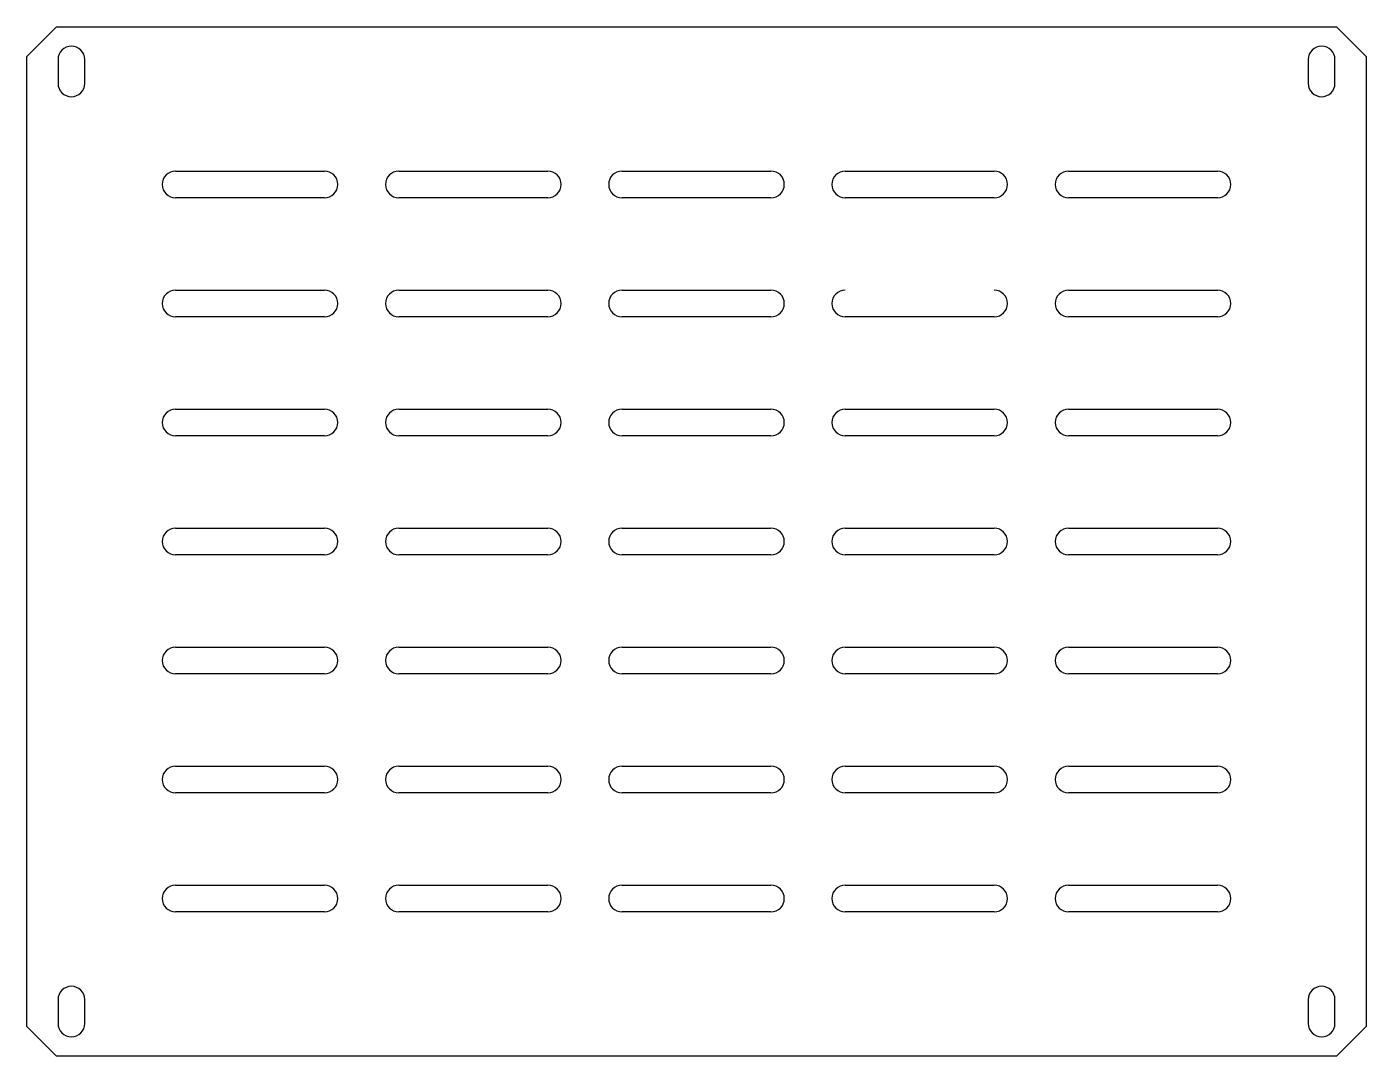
# Model space of a CAD drawing. Header units: millimetres. Extents: x 15 to 913, y -15 to 331.
# Drawn here: x 463.5 to 913.5, y -15.1 to 330.9 of the extents above; entities that cross this region are included whole.
import ezdxf

# ---------------------------------------------------------------- set-up
doc = ezdxf.new("R2010")
doc.units = ezdxf.units.MM
doc.layers.get('0').update_dxf_attribs({"true_color": 0xffffff})

msp = doc.modelspace()

# ---------------------------------------------------------------- linework, layer by layer
at = {"color": 7, "linetype": 'Continuous', "lineweight": 30, "true_color": 0xffffff}
for p, q in [((473.450049, 330.85979), (463.450059, 320.8598)), ((473.450049, 330.85979), (903.450056, 330.85979)), ((913.450047, 320.8598), (903.450056, 330.85979)), ((463.450059, -5.140205), (463.450059, 320.8598)), ((473.950058, 319.859798), (473.950058, 311.859797)), ((482.950046, 311.859797), (482.950046, 319.859798)), ((893.95006, 319.859798), (893.95006, 311.859797)), ((902.950048, 311.859797), (902.950048, 319.859798)), ((913.450047, 320.8598), (913.450047, -5.140205)), ((513.450056, 282.359796), (563.450053, 282.359796)), ((588.450051, 282.359796), (638.450052, 282.359796)), ((663.450053, 282.359796), (713.450053, 282.359796)), ((738.450054, 282.359796), (788.450054, 282.359796)), ((813.450053, 282.359796), (863.45005, 282.359796)), ((563.450053, 273.3598), (513.450056, 273.3598)), ((638.450052, 273.3598), (588.450051, 273.3598)), ((713.450053, 273.3598), (663.450053, 273.3598)), ((788.450054, 273.3598), (738.450054, 273.3598)), ((863.45005, 273.3598), (813.450053, 273.3598)), ((513.450056, 242.359797), (563.450053, 242.359797)), ((588.450051, 242.359797), (638.450052, 242.359797)), ((663.450053, 242.359797), (713.450053, 242.359797)), ((813.450053, 242.359797), (863.45005, 242.359797)), ((563.450053, 233.359794), (513.450056, 233.359794)), ((638.450052, 233.359794), (588.450051, 233.359794)), ((713.450053, 233.359794), (663.450053, 233.359794)), ((788.450054, 233.359794), (738.450054, 233.359794)), ((863.45005, 233.359794), (813.450053, 233.359794)), ((513.450056, 202.359798), (563.450053, 202.359798)), ((588.450051, 202.359798), (638.450052, 202.359798)), ((663.450053, 202.359798), (713.450053, 202.359798)), ((738.450054, 202.359798), (788.450054, 202.359798)), ((813.450053, 202.359798), (863.45005, 202.359798)), ((563.450053, 193.359799), (513.450056, 193.359799)), ((638.450052, 193.359799), (588.450051, 193.359799)), ((713.450053, 193.359799), (663.450053, 193.359799)), ((788.450054, 193.359799), (738.450054, 193.359799)), ((863.45005, 193.359799), (813.450053, 193.359799)), ((513.450056, 162.359797), (563.450053, 162.359797)), ((588.450051, 162.359797), (638.450052, 162.359797)), ((663.450053, 162.359797), (713.450053, 162.359797)), ((738.450054, 162.359797), (788.450054, 162.359797)), ((813.450053, 162.359797), (863.45005, 162.359797)), ((563.450053, 153.359798), (513.450056, 153.359798)), ((638.450052, 153.359798), (588.450051, 153.359798)), ((713.450053, 153.359798), (663.450053, 153.359798)), ((788.450054, 153.359798), (738.450054, 153.359798)), ((863.45005, 153.359798), (813.450053, 153.359798)), ((513.450056, 122.359796), (563.450053, 122.359796)), ((588.450051, 122.359796), (638.450052, 122.359796)), ((663.450053, 122.359796), (713.450053, 122.359796)), ((738.450054, 122.359796), (788.450054, 122.359796)), ((813.450053, 122.359796), (863.45005, 122.359796)), ((563.450053, 113.359797), (513.450056, 113.359797)), ((638.450052, 113.359797), (588.450051, 113.359797)), ((713.450053, 113.359797), (663.450053, 113.359797)), ((788.450054, 113.359797), (738.450054, 113.359797)), ((863.45005, 113.359797), (813.450053, 113.359797)), ((513.450056, 82.359801), (563.450053, 82.359801)), ((588.450051, 82.359801), (638.450052, 82.359801)), ((663.450053, 82.359801), (713.450053, 82.359801)), ((738.450054, 82.359801), (788.450054, 82.359801)), ((813.450053, 82.359801), (863.45005, 82.359801)), ((563.450053, 73.359797), (513.450056, 73.359797)), ((638.450052, 73.359797), (588.450051, 73.359797)), ((713.450053, 73.359797), (663.450053, 73.359797)), ((788.450054, 73.359797), (738.450054, 73.359797)), ((863.45005, 73.359797), (813.450053, 73.359797)), ((513.450056, 42.359794), (563.450053, 42.359794)), ((588.450051, 42.359794), (638.450052, 42.359794)), ((663.450053, 42.359794), (713.450053, 42.359794)), ((738.450054, 42.359794), (788.450054, 42.359794)), ((813.450053, 42.359794), (863.45005, 42.359794)), ((563.450053, 33.359798), (513.450056, 33.359798)), ((638.450052, 33.359798), (588.450051, 33.359798)), ((713.450053, 33.359798), (663.450053, 33.359798)), ((788.450054, 33.359798), (738.450054, 33.359798)), ((863.45005, 33.359798), (813.450053, 33.359798)), ((473.950058, 3.859798), (473.950058, -4.140203)), ((482.950046, -4.140203), (482.950046, 3.859798)), ((893.95006, 3.859798), (893.95006, -4.140203)), ((902.950048, -4.140203), (902.950048, 3.859798)), ((463.450059, -5.140205), (473.450049, -15.140196)), ((903.450056, -15.140196), (913.450047, -5.140205)), ((903.450056, -15.140196), (473.450049, -15.140196))]:
    msp.add_line(p, q, dxfattribs=at)
for centre, start, end in [((478.450053, 319.859797), 0, 180), ((898.450053, 319.859797), 0, 180), ((478.450053, 311.859797), 180, 0), ((898.450053, 311.859797), 180, 0), ((513.450053, 277.859797), 90, 270), ((563.450053, 277.859797), 270, 90), ((588.450053, 277.859797), 90, 270), ((638.450053, 277.859797), 270, 90), ((663.450053, 277.859797), 90, 270), ((713.450053, 277.859797), 270, 90), ((738.450053, 277.859797), 90, 270), ((788.450053, 277.859797), 270, 90), ((813.450053, 277.859797), 90, 270), ((863.450053, 277.859797), 270, 90), ((513.450053, 237.859797), 90, 270), ((563.450053, 237.859797), 270, 90), ((588.450053, 237.859797), 90, 270), ((638.450053, 237.859797), 270, 90), ((663.450053, 237.859797), 90, 270), ((713.450053, 237.859797), 270, 90), ((738.450053, 237.859797), 90, 270), ((788.450053, 237.859797), 270, 90), ((813.450053, 237.859797), 90, 270), ((863.450053, 237.859797), 270, 90), ((513.450053, 197.859797), 90, 270), ((563.450053, 197.859797), 270, 90), ((588.450053, 197.859797), 90, 270), ((638.450053, 197.859797), 270, 90), ((663.450053, 197.859797), 90, 270), ((713.450053, 197.859797), 270, 90), ((738.450053, 197.859797), 90, 270), ((788.450053, 197.859797), 270, 90), ((813.450053, 197.859797), 90, 270), ((863.450053, 197.859797), 270, 90), ((513.450053, 157.859797), 90, 270), ((563.450053, 157.859797), 270, 90), ((588.450053, 157.859797), 90, 270), ((638.450053, 157.859797), 270, 90), ((663.450053, 157.859797), 90, 270), ((713.450053, 157.859797), 270, 90), ((738.450053, 157.859797), 90, 270), ((788.450053, 157.859797), 270, 90), ((813.450053, 157.859797), 90, 270), ((863.450053, 157.859797), 270, 90), ((513.450053, 117.859797), 90, 270), ((563.450053, 117.859797), 270, 90), ((588.450053, 117.859797), 90, 270), ((638.450053, 117.859797), 270, 90), ((663.450053, 117.859797), 90, 270), ((713.450053, 117.859797), 270, 90), ((738.450053, 117.859797), 90, 270), ((788.450053, 117.859797), 270, 90), ((813.450053, 117.859797), 90, 270), ((863.450053, 117.859797), 270, 90), ((513.450053, 77.859797), 90, 270), ((563.450053, 77.859797), 270, 90), ((588.450053, 77.859797), 90, 270), ((638.450053, 77.859797), 270, 90), ((663.450053, 77.859797), 90, 270), ((713.450053, 77.859797), 270, 90), ((738.450053, 77.859797), 90, 270), ((788.450053, 77.859797), 270, 90), ((813.450053, 77.859797), 90, 270), ((863.450053, 77.859797), 270, 90), ((513.450053, 37.859797), 90, 270), ((563.450053, 37.859797), 270, 90), ((588.450053, 37.859797), 90, 270), ((638.450053, 37.859797), 270, 90), ((663.450053, 37.859797), 90, 270), ((713.450053, 37.859797), 270, 90), ((738.450053, 37.859797), 90, 270), ((788.450053, 37.859797), 270, 90), ((813.450053, 37.859797), 90, 270), ((863.450053, 37.859797), 270, 90), ((478.450053, 3.859797), 0, 180), ((898.450053, 3.859797), 0, 180), ((478.450053, -4.140203), 180, 0), ((898.450053, -4.140203), 180, 0)]:
    msp.add_arc(centre, 4.5, start, end, dxfattribs=at)

doc.saveas('drawing.dxf')
